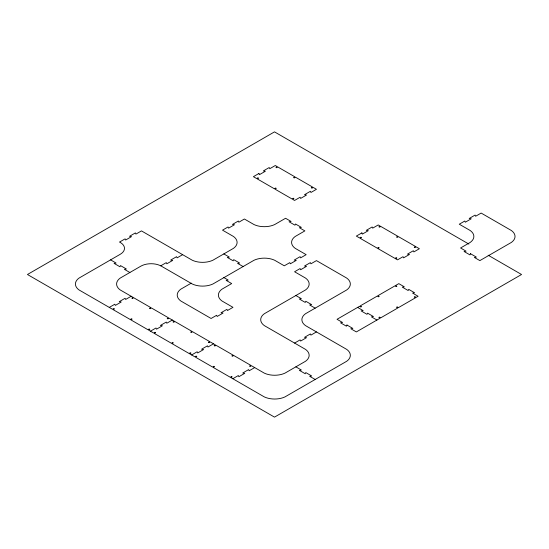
<?xml version="1.0" encoding="UTF-8"?>
<svg xmlns="http://www.w3.org/2000/svg" width="549" height="549" viewBox="0 0 549 549"><rect width="100%" height="100%" fill="white"/><g stroke="black" fill="none" stroke-linecap="round" stroke-linejoin="round"><path stroke-width="0.82" d="M160.761 265.812L192.287 284.011A16.374 9.457 0 0 0 212.875 284.011L254.05 260.24A16.374 9.457 0 0 1 274.637 260.24L284.286 265.812L289.803 262.628L290.346 263.794L296.234 260.398L294.209 260.082L300.097 256.685L300.639 257.852L306.157 254.667L295.225 248.354A16.374 9.457 0 0 1 295.225 236.468L304.873 230.896L299.356 227.711L301.38 227.396L295.492 223.992L294.95 225.165L289.062 221.769L291.087 221.453L285.569 218.269L274.637 224.582A16.374 9.457 0 0 1 254.05 224.582L244.394 219.01L238.877 222.194L238.335 221.021L232.447 224.424L234.471 224.74L228.583 228.137L228.041 226.963L222.523 230.155L233.462 236.468A16.374 9.457 0 0 1 233.462 248.354L212.875 260.24A16.374 9.457 0 0 1 192.287 260.24L141.457 230.896L135.939 234.08L135.397 232.906L129.509 236.31L131.534 236.626L125.646 240.023L125.103 238.849L119.586 242.04L120.231 242.411A14.555 8.407 0 0 1 120.231 254.297L79.056 278.069A16.374 9.457 0 0 0 79.056 289.954L112.511 309.272L113.794 308.524L114.439 308.895L113.149 309.643L130.202 319.484L131.486 318.743L132.131 319.113L130.84 319.854L147.894 329.695L149.177 328.954L149.822 329.325L148.539 330.073L153.686 333.044L154.969 332.296L155.614 332.667L154.324 333.415L171.377 343.255L172.661 342.514L173.306 342.885L172.015 343.626L189.069 353.474L190.352 352.726L190.997 353.096L189.714 353.844L194.861 356.816L196.144 356.068L196.789 356.445L195.499 357.186L212.552 367.027L213.836 366.286L214.481 366.657L213.19 367.398L230.244 377.245L231.527 376.497L232.172 376.868L230.889 377.616L264.344 396.927A16.374 9.457 0 0 0 284.931 396.927L346.694 361.269A16.374 9.457 0 0 0 346.694 349.384L305.519 325.612A16.374 9.457 0 0 1 305.519 313.726L346.694 289.954A16.374 9.457 0 0 0 346.694 278.069L316.45 260.61L310.933 263.794L310.391 262.628L304.503 266.025L306.527 266.34L300.639 269.737L300.097 268.571L294.58 271.755L305.519 278.069A16.374 9.457 0 0 1 305.519 289.954L264.344 313.726A16.374 9.457 0 0 0 264.344 325.612L305.519 349.384A16.374 9.457 0 0 1 305.519 361.269L284.931 373.155A16.374 9.457 0 0 1 264.344 373.155L251.476 365.73L250.186 366.471L249.541 366.101L250.831 365.36L233.778 355.512L232.495 356.253L231.85 355.882L233.14 355.141L216.086 345.3L214.803 346.042L214.158 345.671L215.448 344.93L210.301 341.958L209.011 342.7L208.366 342.329L209.656 341.581L192.603 331.74L191.32 332.481L190.675 332.111L191.965 331.37L174.911 321.529L173.628 322.27L172.983 321.899L174.273 321.158L169.126 318.187L167.836 318.928L167.191 318.557L168.481 317.809L151.428 307.968L150.145 308.71L149.5 308.339L150.79 307.598L133.736 297.757L132.453 298.498L131.808 298.128L133.098 297.38L120.231 289.954A16.374 9.457 0 0 1 120.231 278.069L140.819 266.183A14.555 8.407 0 0 1 159.972 265.455L160.72 265.833L166.278 262.628L166.821 263.794L172.709 260.398L170.684 260.082L176.572 256.685L177.114 257.852L182.632 254.667M109.292 307.413L114.81 304.228L115.352 305.395L121.24 301.998L119.215 301.682L125.103 298.285L125.646 299.452L131.163 296.268M191.258 283.14L180.861 289.138A16.374 9.457 0 0 0 180.861 301.024L211.097 318.482L216.622 315.298L217.164 316.471L223.052 313.067L221.021 312.752L226.915 309.355L227.458 310.528L232.975 307.337L222.036 301.024A16.374 9.457 0 0 1 222.036 289.138L231.685 283.565L226.167 280.381L228.199 280.065L223.779 277.519M150.467 331.184L155.985 328L156.527 329.167L162.415 325.77L160.39 325.454L166.278 322.057L166.821 323.224L172.338 320.04M191.642 354.956L197.16 351.772L197.702 352.945L203.59 349.541L201.565 349.226L207.453 345.829L207.996 347.002L213.513 343.811M232.817 378.728L238.335 375.543L238.877 376.717L244.765 373.313L242.74 372.997L248.628 369.601L249.171 370.774L254.688 367.583M294.58 343.07L300.097 339.886L300.639 341.053L306.527 337.656L304.503 337.34L310.391 333.943L310.933 335.11L316.45 331.925M468.873 244.085L274.5 131.87L27.45 274.5L274.5 417.13L521.55 274.5L488.164 255.223M357.625 307.413L363.143 310.597L361.118 310.912L367.006 314.309L367.549 313.143L373.437 316.54L371.412 316.855L376.93 320.04M223.807 253.926L229.324 257.11L227.3 257.426L233.188 260.823L233.73 259.656L239.618 263.053L237.593 263.369L243.111 266.553M295.863 295.527L301.38 298.711L299.356 299.027L305.244 302.424L305.786 301.257L311.674 304.654L309.65 304.969L315.167 308.154M110.575 259.869L116.093 263.053L114.068 263.369L119.957 266.766L120.499 265.599L126.387 268.996L124.362 269.312L129.88 272.496M295.863 366.842L301.38 370.026L299.356 370.342L305.244 373.745L305.786 372.572L311.674 375.969L309.65 376.285L315.167 379.469M346.961 325.029L346.419 326.195L340.531 322.798L342.555 322.483L337.038 319.298L359.561 306.301L360.844 307.042L361.489 306.671L360.199 305.923L377.252 296.083L378.536 296.824L379.181 296.453L377.89 295.712L394.944 285.871L396.227 286.612L396.872 286.242L395.589 285.494L398.8 283.641L404.318 286.825L402.293 287.141L408.181 290.538L408.724 289.371L414.612 292.768L412.587 293.084L418.105 296.268L416.176 297.38L414.886 296.638L414.241 297.009L415.531 297.757L398.478 307.598L397.195 306.857L396.55 307.227L397.84 307.968L380.786 317.809L379.503 317.068L378.858 317.439L380.148 318.187L356.342 331.925L350.825 328.741L352.849 328.426L346.961 325.029M470.486 253.707L469.944 254.88L464.056 251.483L466.08 251.168L460.563 247.983L470.219 242.411A16.374 9.457 0 0 0 470.219 230.525L459.28 224.212L464.797 221.021L465.339 222.194L471.227 218.797L469.203 218.481L475.091 215.078L475.633 216.251L481.15 213.067L511.394 230.525A16.374 9.457 0 0 1 511.394 242.411L479.867 260.61L474.35 257.426L476.374 257.11L470.486 253.707M258.922 173.477L253.405 176.668L256.623 178.521L257.906 177.78L258.552 178.151L257.261 178.892L274.315 188.739L275.598 187.991L276.243 188.362L274.953 189.11L292.006 198.951L293.29 198.21L293.935 198.58L292.651 199.321L294.58 200.44L300.097 197.249L300.639 198.422L306.527 195.025L304.503 194.71L310.391 191.306L310.933 192.479L316.45 189.295L313.239 187.435L311.949 188.177L311.304 187.806L312.594 187.065L295.54 177.224L294.257 177.965L293.612 177.595L294.902 176.853L277.849 167.006L276.566 167.747L275.921 167.376L277.211 166.635L275.275 165.524L269.758 168.708L269.216 167.534L263.328 170.938L265.352 171.254L259.464 174.651L258.922 173.477M361.86 232.906L356.342 236.097L359.561 237.95L360.844 237.209L361.489 237.58L360.199 238.321L377.252 248.169L378.536 247.427L379.181 247.798L377.89 248.539L394.944 258.38L396.227 257.639L396.872 258.009L395.589 258.751L397.517 259.869L403.035 256.685L403.577 257.852L409.465 254.455L407.44 254.139L413.328 250.735L413.871 251.909L419.388 248.724L416.176 246.865L414.886 247.613L414.241 247.235L415.531 246.494L398.478 236.653L397.195 237.394L396.55 237.024L397.84 236.283L380.786 226.435L379.503 227.183L378.858 226.812L380.148 226.064L378.213 224.953L372.696 228.137L372.153 226.963L366.265 230.367L368.29 230.683L362.402 234.08L361.86 232.906"/></g></svg>
